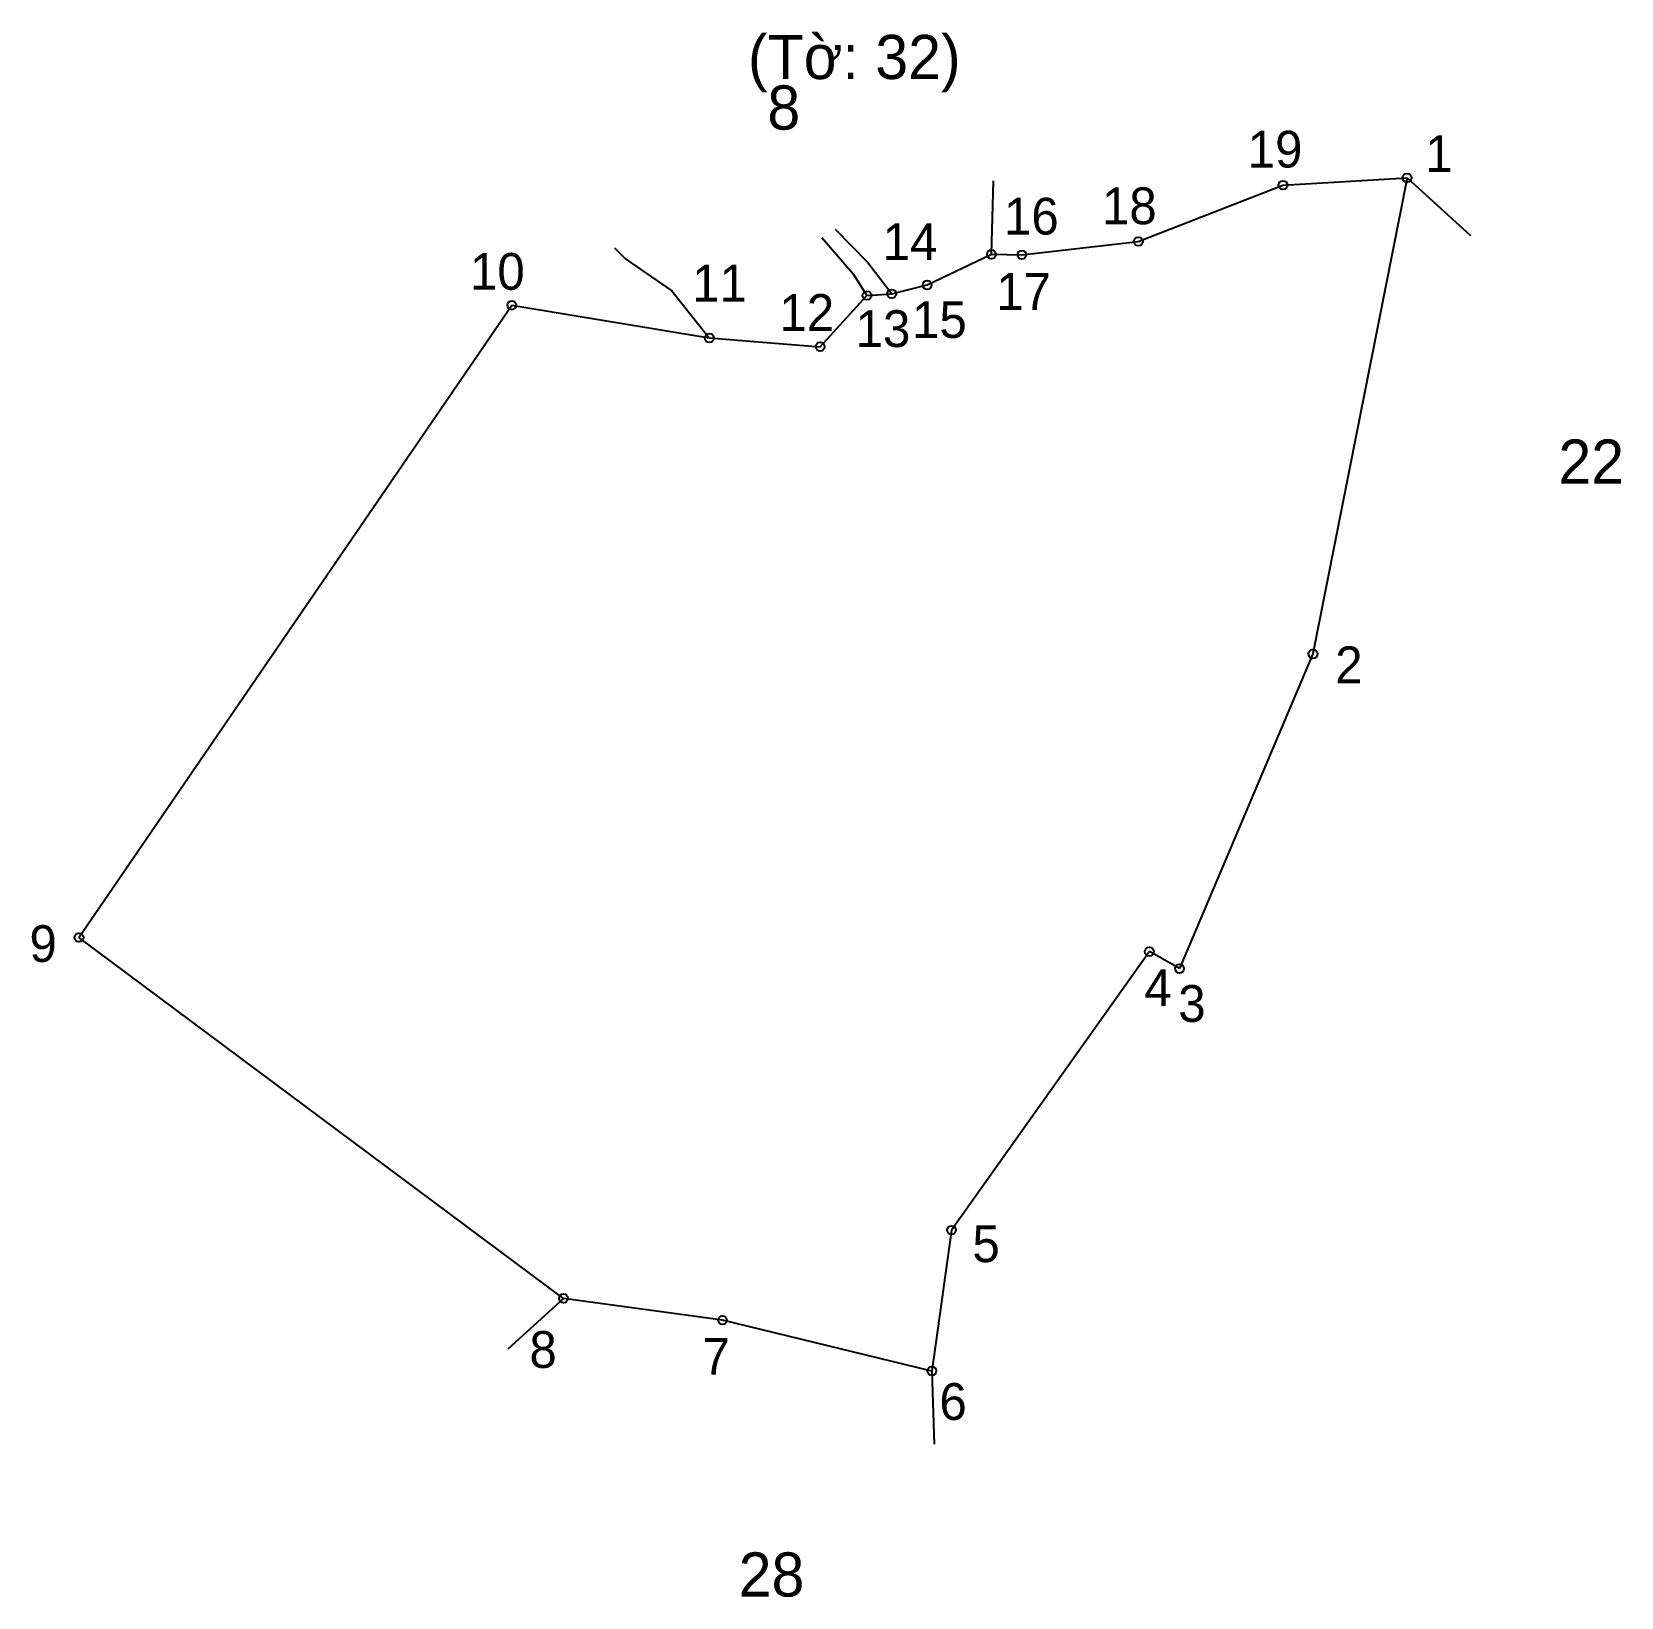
# Model space of a CAD drawing. Extents: x 548696 to 548833, y 1822856 to 1822991.
import ezdxf

# ---------------------------------------------------------------- set-up
doc = ezdxf.new("R2010")
doc.units = 0
for name, color, linetype in [('CanhThua', 7, 'Continuous'), ('MocDinhThua', 7, 'Continuous'), ('NhanTuCan', 7, 'Continuous'), ('RauThua', 7, 'Continuous'), ('SoHieuDinhThua', 7, 'Continuous')]:
    doc.layers.add(name, color=color, linetype=linetype)

msp = doc.modelspace()

# ---------------------------------------------------------------- linework, layer by layer
at = {"layer": 'CanhThua'}
for p, q in [((548803.61, 1822977.3), (548814.29, 1822977.92)), ((548814.29, 1822977.92), (548806.19, 1822936.91)), ((548791.15, 1822972.44), (548803.61, 1822977.3)), ((548781.12, 1822971.3), (548791.15, 1822972.44)), ((548772.96, 1822968.7), (548778.5, 1822971.34)), ((548778.5, 1822971.34), (548781.12, 1822971.3)), ((548767.78, 1822967.79), (548769.91, 1822967.94)), ((548769.91, 1822967.94), (548772.96, 1822968.7)), ((548699.91, 1822912.48), (548737.19, 1822966.95)), ((548737.19, 1822966.95), (548754.2, 1822964.13)), ((548763.75, 1822963.38), (548767.78, 1822967.79)), ((548754.2, 1822964.13), (548763.75, 1822963.38)), ((548806.19, 1822936.91), (548794.7, 1822909.8)), ((548741.64, 1822881.39), (548699.91, 1822912.48)), ((548792.1, 1822911.26), (548775.06, 1822887.27)), ((548794.7, 1822909.8), (548792.1, 1822911.26)), ((548775.06, 1822887.27), (548773.37, 1822875.13)), ((548755.34, 1822879.51), (548741.64, 1822881.39)), ((548773.37, 1822875.13), (548755.34, 1822879.51))]:
    msp.add_line(p, q, dxfattribs=at)
at = {"layer": 'MocDinhThua'}
for centre in [(548803.61, 1822977.3), (548814.29, 1822977.92), (548791.15, 1822972.44), (548778.5, 1822971.34), (548781.12, 1822971.3), (548767.78, 1822967.79), (548769.91, 1822967.94), (548772.96, 1822968.7), (548737.19, 1822966.95), (548754.2, 1822964.13), (548763.75, 1822963.38), (548806.19, 1822936.91), (548699.91, 1822912.48), (548792.1, 1822911.26), (548794.7, 1822909.8), (548775.06, 1822887.27), (548741.64, 1822881.39), (548755.34, 1822879.51), (548773.37, 1822875.13)]:
    msp.add_circle(centre, 0.381, dxfattribs=at)
at = {"layer": 'RauThua'}
for p, q in [((548778.5, 1822971.34), (548778.69, 1822977.68)), ((548814.29, 1822977.92), (548819.77, 1822972.95)), ((548765.03, 1822973.5), (548767.86, 1822970.64)), ((548763.9, 1822972.79), (548766.59, 1822969.65)), ((548746.05, 1822971.91), (548747.02, 1822970.93)), ((548747.02, 1822970.93), (548750.97, 1822968.2)), ((548767.86, 1822970.64), (548769.91, 1822967.94)), ((548766.59, 1822969.65), (548767.78, 1822967.79)), ((548750.97, 1822968.2), (548754.2, 1822964.13)), ((548736.87, 1822877.03), (548741.64, 1822881.39)), ((548773.37, 1822875.13), (548773.56, 1822868.82))]:
    msp.add_line(p, q, dxfattribs=at)

# ---------------------------------------------------------------- texts
at = {"layer": 'NhanTuCan'}
for s, height, p in [('(Tờ: 32)', 3.805, (548757.53, 1822986.44)), ('8', 3.81, (548759.2, 1822982.08)), ('22', 3.805, (548827.33, 1822951.58)), ('28', 3.805, (548756.73, 1822855.7))]:
    msp.add_text(s, height=height, dxfattribs=at).set_placement(p)
at = {"layer": 'SoHieuDinhThua'}
for s, height, p in [('19', 3.171, (548800.57, 1822978.81)), ('1', 3.17, (548815.86, 1822978.42)), ('16', 3.171, (548779.58, 1822973.04)), ('18', 3.171, (548788.02, 1822973.93)), ('14', 3.171, (548769.13, 1822970.84)), ('10', 3.171, (548733.59, 1822968.28)), ('11', 3.171, (548752.72, 1822967.27)), ('17', 3.171, (548778.91, 1822966.55)), ('12', 3.171, (548760.24, 1822964.74)), ('13', 3.171, (548766.8, 1822963.35)), ('15', 3.171, (548771.66, 1822964.13)), ('2', 3.17, (548808.11, 1822934.39)), ('9', 3.17, (548695.65, 1822910.37)), ('4', 3.17, (548791.67, 1822906.58)), ('3', 3.17, (548794.59, 1822905.21)), ('5', 3.17, (548776.86, 1822884.51)), ('8', 3.17, (548738.71, 1822875.4)), ('7', 3.17, (548753.62, 1822874.81)), ('6', 3.17, (548774.02, 1822870.92))]:
    msp.add_text(s, height=height, dxfattribs=at).set_placement(p)

doc.saveas('drawing.dxf')
